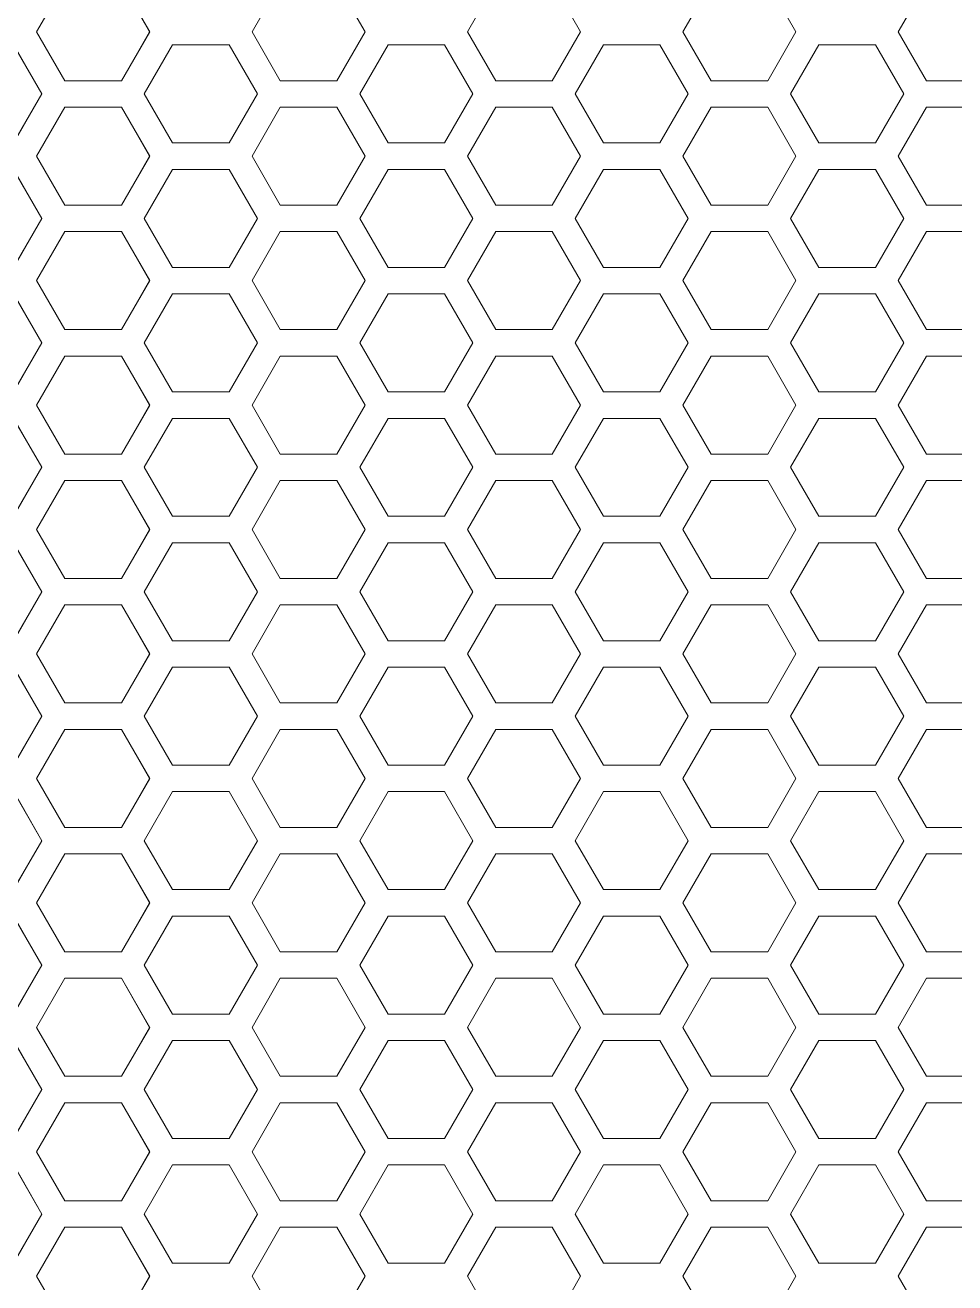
# Model space of a CAD drawing. Header units: millimetres. Extents: x 0 to 140, y -17 to 195.
# Drawn here: x 126.34 to 130.82, y 130.98 to 137.03 of the extents above; entities that cross this region are included whole.
import ezdxf

# ---------------------------------------------------------------- set-up
doc = ezdxf.new("R2010")
doc.units = ezdxf.units.MM
doc.layers.add('4203-42785_1_0', color=7, linetype='Continuous')

# ---------------------------------------------------------------- blocks, each defined once
blk = doc.blocks.new('a')
at = {"layer": '4203-42785_1_0', "color": 0, "linetype": 'ByBlock', "lineweight": 9}
for p, q in [((1510.1793, 451.6543), (1510.0725, 451.4695)), ((1510.4994, 451.4695), (1510.3927, 451.6543)), ((1510.9926, 451.6543), (1510.8858, 451.4695)), ((1511.3127, 451.4695), (1511.206, 451.6543)), ((1511.8058, 451.6543), (1511.6991, 451.4695)), ((1512.1259, 451.4695), (1512.0192, 451.6543)), ((1512.6191, 451.6543), (1512.5124, 451.4695)), ((1512.9393, 451.4695), (1512.8325, 451.6543)), ((1513.4323, 451.6543), (1513.3256, 451.4695)), ((1515.0588, 451.6543), (1514.9521, 451.4695)), ((1515.379, 451.4695), (1515.2723, 451.6543)), ((1515.8721, 451.6543), (1515.7654, 451.4695)), ((1516.1923, 451.4695), (1516.0855, 451.6543)), ((1510.0725, 451.4695), (1510.1793, 451.2846)), ((1510.3927, 451.2846), (1510.4994, 451.4695)), ((1510.8858, 451.4695), (1510.9926, 451.2846)), ((1511.206, 451.2846), (1511.3127, 451.4695)), ((1511.6991, 451.4695), (1511.8058, 451.2846)), ((1512.0192, 451.2846), (1512.1259, 451.4695)), ((1512.5124, 451.4695), (1512.6191, 451.2846)), ((1512.8325, 451.2846), (1512.9393, 451.4695)), ((1513.3256, 451.4695), (1513.4323, 451.2846)), ((1514.9521, 451.4695), (1515.0588, 451.2846)), ((1515.2723, 451.2846), (1515.379, 451.4695)), ((1515.7654, 451.4695), (1515.8721, 451.2846)), ((1516.0855, 451.2846), (1516.1923, 451.4695)), ((1510.0928, 451.2347), (1509.9861, 451.4196)), ((1510.0928, 451.2347), (1509.9861, 451.4196)), ((1510.5859, 451.4196), (1510.4792, 451.2347)), ((1510.5859, 451.4196), (1510.4792, 451.2347)), ((1510.7994, 451.4196), (1510.5859, 451.4196)), ((1510.7994, 451.4196), (1510.5859, 451.4196)), ((1510.9061, 451.2347), (1510.7994, 451.4196)), ((1510.9061, 451.2347), (1510.7994, 451.4196)), ((1511.3992, 451.4196), (1511.2925, 451.2347)), ((1511.3992, 451.4196), (1511.2925, 451.2347)), ((1511.6126, 451.4196), (1511.3992, 451.4196)), ((1511.6126, 451.4196), (1511.3992, 451.4196)), ((1511.7193, 451.2347), (1511.6126, 451.4196)), ((1511.7193, 451.2347), (1511.6126, 451.4196)), ((1512.2124, 451.4196), (1512.1057, 451.2347)), ((1512.2124, 451.4196), (1512.1057, 451.2347)), ((1512.4259, 451.4196), (1512.2124, 451.4196)), ((1512.4259, 451.4196), (1512.2124, 451.4196)), ((1512.5326, 451.2347), (1512.4259, 451.4196)), ((1512.5326, 451.2347), (1512.4259, 451.4196)), ((1513.0257, 451.4196), (1512.919, 451.2347)), ((1513.0257, 451.4196), (1512.919, 451.2347)), ((1513.2391, 451.4196), (1513.0257, 451.4196)), ((1513.2391, 451.4196), (1513.0257, 451.4196)), ((1513.3458, 451.2347), (1513.2391, 451.4196)), ((1513.3458, 451.2347), (1513.2391, 451.4196)), ((1514.9724, 451.2347), (1514.8656, 451.4196)), ((1514.9724, 451.2347), (1514.8656, 451.4196)), ((1515.4655, 451.4196), (1515.3587, 451.2347)), ((1515.4655, 451.4196), (1515.3587, 451.2347)), ((1515.6789, 451.4196), (1515.4655, 451.4196)), ((1515.6789, 451.4196), (1515.4655, 451.4196)), ((1515.7856, 451.2347), (1515.6789, 451.4196)), ((1515.7856, 451.2347), (1515.6789, 451.4196)), ((1516.2788, 451.4196), (1516.1721, 451.2347)), ((1516.2788, 451.4196), (1516.1721, 451.2347)), ((1516.4922, 451.4196), (1516.2788, 451.4196)), ((1516.4922, 451.4196), (1516.2788, 451.4196)), ((1516.5989, 451.2347), (1516.4922, 451.4196)), ((1516.5989, 451.2347), (1516.4922, 451.4196)), ((1510.1793, 451.2846), (1510.3927, 451.2846)), ((1510.9926, 451.2846), (1511.206, 451.2846)), ((1511.8058, 451.2846), (1512.0192, 451.2846)), ((1512.6191, 451.2846), (1512.8325, 451.2846)), ((1513.4323, 451.2846), (1513.6457, 451.2846)), ((1515.0588, 451.2846), (1515.2723, 451.2846)), ((1515.8721, 451.2846), (1516.0855, 451.2846)), ((1509.9861, 451.0498), (1510.0928, 451.2347)), ((1509.9861, 451.0498), (1510.0928, 451.2347)), ((1510.4792, 451.2347), (1510.5859, 451.0498)), ((1510.4792, 451.2347), (1510.5859, 451.0498)), ((1510.7994, 451.0498), (1510.9061, 451.2347)), ((1510.7994, 451.0498), (1510.9061, 451.2347)), ((1511.2925, 451.2347), (1511.3992, 451.0498)), ((1511.2925, 451.2347), (1511.3992, 451.0498)), ((1511.6126, 451.0498), (1511.7193, 451.2347)), ((1511.6126, 451.0498), (1511.7193, 451.2347)), ((1512.1057, 451.2347), (1512.2124, 451.0498)), ((1512.1057, 451.2347), (1512.2124, 451.0498)), ((1512.4259, 451.0498), (1512.5326, 451.2347)), ((1512.4259, 451.0498), (1512.5326, 451.2347)), ((1512.919, 451.2347), (1513.0257, 451.0498)), ((1512.919, 451.2347), (1513.0257, 451.0498)), ((1513.2391, 451.0498), (1513.3458, 451.2347)), ((1513.2391, 451.0498), (1513.3458, 451.2347)), ((1514.8656, 451.0498), (1514.9724, 451.2347)), ((1514.8656, 451.0498), (1514.9724, 451.2347)), ((1515.3587, 451.2347), (1515.4655, 451.0498)), ((1515.3587, 451.2347), (1515.4655, 451.0498)), ((1515.6789, 451.0498), (1515.7856, 451.2347)), ((1515.6789, 451.0498), (1515.7856, 451.2347)), ((1516.1721, 451.2347), (1516.2788, 451.0498)), ((1516.1721, 451.2347), (1516.2788, 451.0498)), ((1516.4922, 451.0498), (1516.5989, 451.2347)), ((1516.4922, 451.0498), (1516.5989, 451.2347)), ((1510.1793, 451.1848), (1510.0725, 450.9999)), ((1510.1793, 451.1848), (1510.0725, 450.9999)), ((1510.3927, 451.1848), (1510.1793, 451.1848)), ((1510.3927, 451.1848), (1510.1793, 451.1848)), ((1510.4994, 450.9999), (1510.3927, 451.1848)), ((1510.4994, 450.9999), (1510.3927, 451.1848)), ((1510.9926, 451.1848), (1510.8858, 450.9999)), ((1510.9926, 451.1848), (1510.8858, 450.9999)), ((1511.206, 451.1848), (1510.9926, 451.1848)), ((1511.206, 451.1848), (1510.9926, 451.1848)), ((1511.3127, 450.9999), (1511.206, 451.1848)), ((1511.3127, 450.9999), (1511.206, 451.1848)), ((1511.8058, 451.1848), (1511.6991, 450.9999)), ((1511.8058, 451.1848), (1511.6991, 450.9999)), ((1512.0192, 451.1848), (1511.8058, 451.1848)), ((1512.0192, 451.1848), (1511.8058, 451.1848)), ((1512.1259, 450.9999), (1512.0192, 451.1848)), ((1512.1259, 450.9999), (1512.0192, 451.1848)), ((1512.6191, 451.1848), (1512.5124, 450.9999)), ((1512.6191, 451.1848), (1512.5124, 450.9999)), ((1512.8325, 451.1848), (1512.6191, 451.1848)), ((1512.8325, 451.1848), (1512.6191, 451.1848)), ((1512.9393, 450.9999), (1512.8325, 451.1848)), ((1512.9393, 450.9999), (1512.8325, 451.1848)), ((1513.4323, 451.1848), (1513.3256, 450.9999)), ((1513.4323, 451.1848), (1513.3256, 450.9999)), ((1513.6457, 451.1848), (1513.4323, 451.1848)), ((1513.6457, 451.1848), (1513.4323, 451.1848)), ((1515.0588, 451.1848), (1514.9521, 450.9999)), ((1515.0588, 451.1848), (1514.9521, 450.9999)), ((1515.2723, 451.1848), (1515.0588, 451.1848)), ((1515.2723, 451.1848), (1515.0588, 451.1848)), ((1515.379, 450.9999), (1515.2723, 451.1848)), ((1515.379, 450.9999), (1515.2723, 451.1848)), ((1515.8721, 451.1848), (1515.7654, 450.9999)), ((1515.8721, 451.1848), (1515.7654, 450.9999)), ((1516.0855, 451.1848), (1515.8721, 451.1848)), ((1516.0855, 451.1848), (1515.8721, 451.1848)), ((1516.1923, 450.9999), (1516.0855, 451.1848)), ((1516.1923, 450.9999), (1516.0855, 451.1848)), ((1510.5859, 451.0498), (1510.7994, 451.0498)), ((1510.5859, 451.0498), (1510.7994, 451.0498)), ((1511.3992, 451.0498), (1511.6126, 451.0498)), ((1511.3992, 451.0498), (1511.6126, 451.0498)), ((1512.2124, 451.0498), (1512.4259, 451.0498)), ((1512.2124, 451.0498), (1512.4259, 451.0498)), ((1513.0257, 451.0498), (1513.2391, 451.0498)), ((1513.0257, 451.0498), (1513.2391, 451.0498)), ((1515.4655, 451.0498), (1515.6789, 451.0498)), ((1515.4655, 451.0498), (1515.6789, 451.0498)), ((1516.2788, 451.0498), (1516.4922, 451.0498)), ((1516.2788, 451.0498), (1516.4922, 451.0498)), ((1510.0725, 450.9999), (1510.1793, 450.8151)), ((1510.0725, 450.9999), (1510.1793, 450.8151)), ((1510.3927, 450.8151), (1510.4994, 450.9999)), ((1510.3927, 450.8151), (1510.4994, 450.9999)), ((1510.8858, 450.9999), (1510.9926, 450.8151)), ((1510.8858, 450.9999), (1510.9926, 450.8151)), ((1511.206, 450.8151), (1511.3127, 450.9999)), ((1511.206, 450.8151), (1511.3127, 450.9999)), ((1511.6991, 450.9999), (1511.8058, 450.8151)), ((1511.6991, 450.9999), (1511.8058, 450.8151)), ((1512.0192, 450.8151), (1512.1259, 450.9999)), ((1512.0192, 450.8151), (1512.1259, 450.9999)), ((1512.5124, 450.9999), (1512.6191, 450.8151)), ((1512.5124, 450.9999), (1512.6191, 450.8151)), ((1512.8325, 450.8151), (1512.9393, 450.9999)), ((1512.8325, 450.8151), (1512.9393, 450.9999)), ((1513.3256, 450.9999), (1513.4323, 450.8151)), ((1513.3256, 450.9999), (1513.4323, 450.8151)), ((1514.9521, 450.9999), (1515.0588, 450.8151)), ((1514.9521, 450.9999), (1515.0588, 450.8151)), ((1515.2723, 450.8151), (1515.379, 450.9999)), ((1515.2723, 450.8151), (1515.379, 450.9999)), ((1515.7654, 450.9999), (1515.8721, 450.8151)), ((1515.7654, 450.9999), (1515.8721, 450.8151)), ((1516.0855, 450.8151), (1516.1923, 450.9999)), ((1516.0855, 450.8151), (1516.1923, 450.9999)), ((1510.0928, 450.7652), (1509.9861, 450.95)), ((1510.5859, 450.95), (1510.4792, 450.7652)), ((1510.7994, 450.95), (1510.5859, 450.95)), ((1510.9061, 450.7652), (1510.7994, 450.95)), ((1511.3992, 450.95), (1511.2925, 450.7652)), ((1511.6126, 450.95), (1511.3992, 450.95)), ((1511.7193, 450.7652), (1511.6126, 450.95)), ((1512.2124, 450.95), (1512.1057, 450.7652)), ((1512.4259, 450.95), (1512.2124, 450.95)), ((1512.5326, 450.7652), (1512.4259, 450.95)), ((1513.0257, 450.95), (1512.919, 450.7652)), ((1513.2391, 450.95), (1513.0257, 450.95)), ((1513.3458, 450.7652), (1513.2391, 450.95)), ((1514.9724, 450.7652), (1514.8656, 450.95)), ((1515.4655, 450.95), (1515.3587, 450.7652)), ((1515.6789, 450.95), (1515.4655, 450.95)), ((1515.7856, 450.7652), (1515.6789, 450.95)), ((1516.2788, 450.95), (1516.1721, 450.7652)), ((1516.4922, 450.95), (1516.2788, 450.95)), ((1516.5989, 450.7652), (1516.4922, 450.95)), ((1510.1793, 450.8151), (1510.3927, 450.8151)), ((1510.1793, 450.8151), (1510.3927, 450.8151)), ((1510.9926, 450.8151), (1511.206, 450.8151)), ((1510.9926, 450.8151), (1511.206, 450.8151)), ((1511.8058, 450.8151), (1512.0192, 450.8151)), ((1511.8058, 450.8151), (1512.0192, 450.8151)), ((1512.6191, 450.8151), (1512.8325, 450.8151)), ((1512.6191, 450.8151), (1512.8325, 450.8151)), ((1513.4323, 450.8151), (1513.6457, 450.8151)), ((1513.4323, 450.8151), (1513.6457, 450.8151)), ((1515.0588, 450.8151), (1515.2723, 450.8151)), ((1515.0588, 450.8151), (1515.2723, 450.8151)), ((1515.8721, 450.8151), (1516.0855, 450.8151)), ((1515.8721, 450.8151), (1516.0855, 450.8151)), ((1509.9861, 450.5803), (1510.0928, 450.7652)), ((1510.4792, 450.7652), (1510.5859, 450.5803)), ((1510.7994, 450.5803), (1510.9061, 450.7652)), ((1511.2925, 450.7652), (1511.3992, 450.5803)), ((1511.6126, 450.5803), (1511.7193, 450.7652)), ((1512.1057, 450.7652), (1512.2124, 450.5803)), ((1512.4259, 450.5803), (1512.5326, 450.7652)), ((1512.919, 450.7652), (1513.0257, 450.5803)), ((1513.2391, 450.5803), (1513.3458, 450.7652)), ((1514.8656, 450.5803), (1514.9724, 450.7652)), ((1515.3587, 450.7652), (1515.4655, 450.5803)), ((1515.6789, 450.5803), (1515.7856, 450.7652)), ((1516.1721, 450.7652), (1516.2788, 450.5803)), ((1516.4922, 450.5803), (1516.5989, 450.7652)), ((1510.1793, 450.7153), (1510.0725, 450.5304)), ((1510.3927, 450.7153), (1510.1793, 450.7153)), ((1510.4994, 450.5304), (1510.3927, 450.7153)), ((1510.9926, 450.7153), (1510.8858, 450.5304)), ((1511.206, 450.7153), (1510.9926, 450.7153)), ((1511.3127, 450.5304), (1511.206, 450.7153)), ((1511.8058, 450.7153), (1511.6991, 450.5304)), ((1512.0192, 450.7153), (1511.8058, 450.7153)), ((1512.1259, 450.5304), (1512.0192, 450.7153)), ((1512.6191, 450.7153), (1512.5124, 450.5304)), ((1512.8325, 450.7153), (1512.6191, 450.7153)), ((1512.9393, 450.5304), (1512.8325, 450.7153)), ((1513.4323, 450.7153), (1513.3256, 450.5304)), ((1513.6457, 450.7153), (1513.4323, 450.7153)), ((1515.0588, 450.7153), (1514.9521, 450.5304)), ((1515.2723, 450.7153), (1515.0588, 450.7153)), ((1515.379, 450.5304), (1515.2723, 450.7153)), ((1515.8721, 450.7153), (1515.7654, 450.5304)), ((1516.0855, 450.7153), (1515.8721, 450.7153)), ((1516.1923, 450.5304), (1516.0855, 450.7153)), ((1510.5859, 450.5803), (1510.7994, 450.5803)), ((1511.3992, 450.5803), (1511.6126, 450.5803)), ((1512.2124, 450.5803), (1512.4259, 450.5803)), ((1513.0257, 450.5803), (1513.2391, 450.5803)), ((1515.4655, 450.5803), (1515.6789, 450.5803)), ((1516.2788, 450.5803), (1516.4922, 450.5803)), ((1510.0725, 450.5304), (1510.1793, 450.3455)), ((1510.3927, 450.3455), (1510.4994, 450.5304)), ((1510.8858, 450.5304), (1510.9926, 450.3455)), ((1511.206, 450.3455), (1511.3127, 450.5304)), ((1511.6991, 450.5304), (1511.8058, 450.3455)), ((1512.0192, 450.3455), (1512.1259, 450.5304)), ((1512.5124, 450.5304), (1512.6191, 450.3455)), ((1512.8325, 450.3455), (1512.9393, 450.5304)), ((1513.3256, 450.5304), (1513.4323, 450.3455)), ((1514.9521, 450.5304), (1515.0588, 450.3455)), ((1515.2723, 450.3455), (1515.379, 450.5304)), ((1515.7654, 450.5304), (1515.8721, 450.3455)), ((1516.0855, 450.3455), (1516.1923, 450.5304)), ((1510.0928, 450.2956), (1509.9861, 450.4805)), ((1510.5859, 450.4805), (1510.4792, 450.2956)), ((1510.7994, 450.4805), (1510.5859, 450.4805)), ((1510.9061, 450.2956), (1510.7994, 450.4805)), ((1511.3992, 450.4805), (1511.2925, 450.2956)), ((1511.6126, 450.4805), (1511.3992, 450.4805)), ((1511.7193, 450.2956), (1511.6126, 450.4805)), ((1512.2124, 450.4805), (1512.1057, 450.2956)), ((1512.4259, 450.4805), (1512.2124, 450.4805)), ((1512.5326, 450.2956), (1512.4259, 450.4805)), ((1513.0257, 450.4805), (1512.919, 450.2956)), ((1513.2391, 450.4805), (1513.0257, 450.4805)), ((1513.3458, 450.2956), (1513.2391, 450.4805)), ((1514.9724, 450.2956), (1514.8656, 450.4805)), ((1515.4655, 450.4805), (1515.3587, 450.2956)), ((1515.6789, 450.4805), (1515.4655, 450.4805)), ((1515.7856, 450.2956), (1515.6789, 450.4805)), ((1516.2788, 450.4805), (1516.1721, 450.2956)), ((1516.4922, 450.4805), (1516.2788, 450.4805)), ((1516.5989, 450.2956), (1516.4922, 450.4805)), ((1510.1793, 450.3455), (1510.3927, 450.3455)), ((1510.9926, 450.3455), (1511.206, 450.3455)), ((1511.8058, 450.3455), (1512.0192, 450.3455)), ((1512.6191, 450.3455), (1512.8325, 450.3455)), ((1513.4323, 450.3455), (1513.6457, 450.3455)), ((1515.0588, 450.3455), (1515.2723, 450.3455)), ((1515.8721, 450.3455), (1516.0855, 450.3455)), ((1509.9861, 450.1108), (1510.0928, 450.2956)), ((1510.4792, 450.2956), (1510.5859, 450.1108)), ((1510.7994, 450.1108), (1510.9061, 450.2956)), ((1511.2925, 450.2956), (1511.3992, 450.1108)), ((1511.6126, 450.1108), (1511.7193, 450.2956)), ((1512.1057, 450.2956), (1512.2124, 450.1108)), ((1512.4259, 450.1108), (1512.5326, 450.2956)), ((1512.919, 450.2956), (1513.0257, 450.1108)), ((1513.2391, 450.1108), (1513.3458, 450.2956)), ((1514.8656, 450.1108), (1514.9724, 450.2956)), ((1515.3587, 450.2956), (1515.4655, 450.1108)), ((1515.6789, 450.1108), (1515.7856, 450.2956)), ((1516.1721, 450.2956), (1516.2788, 450.1108)), ((1516.4922, 450.1108), (1516.5989, 450.2956)), ((1510.1793, 450.2457), (1510.0725, 450.0608)), ((1510.3927, 450.2457), (1510.1793, 450.2457)), ((1510.4994, 450.0608), (1510.3927, 450.2457)), ((1510.9926, 450.2457), (1510.8858, 450.0608)), ((1511.206, 450.2457), (1510.9926, 450.2457)), ((1511.3127, 450.0608), (1511.206, 450.2457)), ((1511.8058, 450.2457), (1511.6991, 450.0608)), ((1512.0192, 450.2457), (1511.8058, 450.2457)), ((1512.1259, 450.0608), (1512.0192, 450.2457)), ((1512.6191, 450.2457), (1512.5124, 450.0608)), ((1512.8325, 450.2457), (1512.6191, 450.2457)), ((1512.9393, 450.0608), (1512.8325, 450.2457)), ((1513.4323, 450.2457), (1513.3256, 450.0608)), ((1513.6457, 450.2457), (1513.4323, 450.2457)), ((1515.0588, 450.2457), (1514.9521, 450.0608)), ((1515.2723, 450.2457), (1515.0588, 450.2457)), ((1515.379, 450.0608), (1515.2723, 450.2457)), ((1515.8721, 450.2457), (1515.7654, 450.0608)), ((1516.0855, 450.2457), (1515.8721, 450.2457)), ((1516.1923, 450.0608), (1516.0855, 450.2457)), ((1510.5859, 450.1108), (1510.7994, 450.1108)), ((1511.3992, 450.1108), (1511.6126, 450.1108)), ((1512.2124, 450.1108), (1512.4259, 450.1108)), ((1513.0257, 450.1108), (1513.2391, 450.1108)), ((1515.4655, 450.1108), (1515.6789, 450.1108)), ((1516.2788, 450.1108), (1516.4922, 450.1108)), ((1510.0725, 450.0608), (1510.1793, 449.876)), ((1510.3927, 449.876), (1510.4994, 450.0608)), ((1510.8858, 450.0608), (1510.9926, 449.876)), ((1511.206, 449.876), (1511.3127, 450.0608)), ((1511.6991, 450.0608), (1511.8058, 449.876)), ((1512.0192, 449.876), (1512.1259, 450.0608)), ((1512.5124, 450.0608), (1512.6191, 449.876)), ((1512.8325, 449.876), (1512.9393, 450.0608)), ((1513.3256, 450.0608), (1513.4323, 449.876)), ((1514.9521, 450.0608), (1515.0588, 449.876)), ((1515.2723, 449.876), (1515.379, 450.0608)), ((1515.7654, 450.0608), (1515.8721, 449.876)), ((1516.0855, 449.876), (1516.1923, 450.0608)), ((1510.0928, 449.8261), (1509.9861, 450.0109)), ((1510.5859, 450.0109), (1510.4792, 449.8261)), ((1510.7994, 450.0109), (1510.5859, 450.0109)), ((1510.9061, 449.8261), (1510.7994, 450.0109)), ((1511.3992, 450.0109), (1511.2925, 449.8261)), ((1511.6126, 450.0109), (1511.3992, 450.0109)), ((1511.7193, 449.8261), (1511.6126, 450.0109)), ((1512.2124, 450.0109), (1512.1057, 449.8261)), ((1512.4259, 450.0109), (1512.2124, 450.0109)), ((1512.5326, 449.8261), (1512.4259, 450.0109)), ((1513.0257, 450.0109), (1512.919, 449.8261)), ((1513.2391, 450.0109), (1513.0257, 450.0109)), ((1513.3458, 449.8261), (1513.2391, 450.0109)), ((1514.9724, 449.8261), (1514.8656, 450.0109)), ((1515.4655, 450.0109), (1515.3587, 449.8261)), ((1515.6789, 450.0109), (1515.4655, 450.0109)), ((1515.7856, 449.8261), (1515.6789, 450.0109)), ((1516.2788, 450.0109), (1516.1721, 449.8261)), ((1516.4922, 450.0109), (1516.2788, 450.0109)), ((1516.5989, 449.8261), (1516.4922, 450.0109)), ((1510.1793, 449.876), (1510.3927, 449.876)), ((1510.9926, 449.876), (1511.206, 449.876)), ((1511.8058, 449.876), (1512.0192, 449.876)), ((1512.6191, 449.876), (1512.8325, 449.876)), ((1513.4323, 449.876), (1513.6457, 449.876)), ((1515.0588, 449.876), (1515.2723, 449.876)), ((1515.8721, 449.876), (1516.0855, 449.876)), ((1509.9861, 449.6412), (1510.0928, 449.8261)), ((1510.4792, 449.8261), (1510.5859, 449.6412)), ((1510.7994, 449.6412), (1510.9061, 449.8261)), ((1511.2925, 449.8261), (1511.3992, 449.6412)), ((1511.6126, 449.6412), (1511.7193, 449.8261)), ((1512.1057, 449.8261), (1512.2124, 449.6412)), ((1512.4259, 449.6412), (1512.5326, 449.8261)), ((1512.919, 449.8261), (1513.0257, 449.6412)), ((1513.2391, 449.6412), (1513.3458, 449.8261)), ((1514.8656, 449.6412), (1514.9724, 449.8261)), ((1515.3587, 449.8261), (1515.4655, 449.6412)), ((1515.6789, 449.6412), (1515.7856, 449.8261)), ((1516.1721, 449.8261), (1516.2788, 449.6412)), ((1516.4922, 449.6412), (1516.5989, 449.8261)), ((1510.1793, 449.7762), (1510.0725, 449.5913)), ((1510.3927, 449.7762), (1510.1793, 449.7762)), ((1510.4994, 449.5913), (1510.3927, 449.7762)), ((1510.9926, 449.7762), (1510.8858, 449.5913)), ((1511.206, 449.7762), (1510.9926, 449.7762)), ((1511.3127, 449.5913), (1511.206, 449.7762)), ((1511.8058, 449.7762), (1511.6991, 449.5913)), ((1512.0192, 449.7762), (1511.8058, 449.7762)), ((1512.1259, 449.5913), (1512.0192, 449.7762)), ((1512.6191, 449.7762), (1512.5124, 449.5913)), ((1512.8325, 449.7762), (1512.6191, 449.7762)), ((1512.9393, 449.5913), (1512.8325, 449.7762)), ((1513.4323, 449.7762), (1513.3256, 449.5913)), ((1513.6457, 449.7762), (1513.4323, 449.7762)), ((1515.0588, 449.7762), (1514.9521, 449.5913)), ((1515.2723, 449.7762), (1515.0588, 449.7762)), ((1515.379, 449.5913), (1515.2723, 449.7762)), ((1515.8721, 449.7762), (1515.7654, 449.5913)), ((1516.0855, 449.7762), (1515.8721, 449.7762)), ((1516.1923, 449.5913), (1516.0855, 449.7762)), ((1510.5859, 449.6412), (1510.7994, 449.6412)), ((1511.3992, 449.6412), (1511.6126, 449.6412)), ((1512.2124, 449.6412), (1512.4259, 449.6412)), ((1513.0257, 449.6412), (1513.2391, 449.6412)), ((1515.4655, 449.6412), (1515.6789, 449.6412)), ((1516.2788, 449.6412), (1516.4922, 449.6412)), ((1510.0725, 449.5913), (1510.1793, 449.4064)), ((1510.3927, 449.4064), (1510.4994, 449.5913)), ((1510.8858, 449.5913), (1510.9926, 449.4064)), ((1511.206, 449.4064), (1511.3127, 449.5913)), ((1511.6991, 449.5913), (1511.8058, 449.4064)), ((1512.0192, 449.4064), (1512.1259, 449.5913)), ((1512.5124, 449.5913), (1512.6191, 449.4064)), ((1512.8325, 449.4064), (1512.9393, 449.5913)), ((1513.3256, 449.5913), (1513.4323, 449.4064)), ((1514.9521, 449.5913), (1515.0588, 449.4064)), ((1515.2723, 449.4064), (1515.379, 449.5913)), ((1515.7654, 449.5913), (1515.8721, 449.4064)), ((1516.0855, 449.4064), (1516.1923, 449.5913)), ((1510.0928, 449.3565), (1509.9861, 449.5414)), ((1510.5859, 449.5414), (1510.4792, 449.3565)), ((1510.7994, 449.5414), (1510.5859, 449.5414)), ((1510.9061, 449.3565), (1510.7994, 449.5414)), ((1511.3992, 449.5414), (1511.2925, 449.3565)), ((1511.6126, 449.5414), (1511.3992, 449.5414)), ((1511.7193, 449.3565), (1511.6126, 449.5414)), ((1512.2124, 449.5414), (1512.1057, 449.3565)), ((1512.4259, 449.5414), (1512.2124, 449.5414)), ((1512.5326, 449.3565), (1512.4259, 449.5414)), ((1513.0257, 449.5414), (1512.919, 449.3565)), ((1513.2391, 449.5414), (1513.0257, 449.5414)), ((1513.3458, 449.3565), (1513.2391, 449.5414)), ((1514.9724, 449.3565), (1514.8656, 449.5414)), ((1515.4655, 449.5414), (1515.3587, 449.3565)), ((1515.6789, 449.5414), (1515.4655, 449.5414)), ((1515.7856, 449.3565), (1515.6789, 449.5414)), ((1516.2788, 449.5414), (1516.1721, 449.3565)), ((1516.4922, 449.5414), (1516.2788, 449.5414)), ((1516.5989, 449.3565), (1516.4922, 449.5414)), ((1510.1793, 449.4064), (1510.3927, 449.4064)), ((1510.9926, 449.4064), (1511.206, 449.4064)), ((1511.8058, 449.4064), (1512.0192, 449.4064)), ((1512.6191, 449.4064), (1512.8325, 449.4064)), ((1513.4323, 449.4064), (1513.6457, 449.4064)), ((1515.0588, 449.4064), (1515.2723, 449.4064)), ((1515.8721, 449.4064), (1516.0855, 449.4064)), ((1509.9861, 449.1717), (1510.0928, 449.3565)), ((1510.4792, 449.3565), (1510.5859, 449.1717)), ((1510.7994, 449.1717), (1510.9061, 449.3565)), ((1511.2925, 449.3565), (1511.3992, 449.1717)), ((1511.6126, 449.1717), (1511.7193, 449.3565)), ((1512.1057, 449.3565), (1512.2124, 449.1717)), ((1512.4259, 449.1717), (1512.5326, 449.3565)), ((1512.919, 449.3565), (1513.0257, 449.1717)), ((1513.2391, 449.1717), (1513.3458, 449.3565)), ((1514.8656, 449.1717), (1514.9724, 449.3565)), ((1515.3587, 449.3565), (1515.4655, 449.1717)), ((1515.6789, 449.1717), (1515.7856, 449.3565)), ((1516.1721, 449.3565), (1516.2788, 449.1717)), ((1516.4922, 449.1717), (1516.5989, 449.3565)), ((1510.1793, 449.3066), (1510.0725, 449.1218)), ((1510.3927, 449.3066), (1510.1793, 449.3066)), ((1510.4994, 449.1218), (1510.3927, 449.3066)), ((1510.9926, 449.3066), (1510.8858, 449.1218)), ((1511.206, 449.3066), (1510.9926, 449.3066)), ((1511.3127, 449.1218), (1511.206, 449.3066)), ((1511.8058, 449.3066), (1511.6991, 449.1218)), ((1512.0192, 449.3066), (1511.8058, 449.3066)), ((1512.1259, 449.1218), (1512.0192, 449.3066)), ((1512.6191, 449.3066), (1512.5124, 449.1218)), ((1512.8325, 449.3066), (1512.6191, 449.3066)), ((1512.9393, 449.1218), (1512.8325, 449.3066)), ((1513.4323, 449.3066), (1513.3256, 449.1218)), ((1513.6457, 449.3066), (1513.4323, 449.3066)), ((1515.0588, 449.3066), (1514.9521, 449.1218)), ((1515.2723, 449.3066), (1515.0588, 449.3066)), ((1515.379, 449.1218), (1515.2723, 449.3066)), ((1515.8721, 449.3066), (1515.7654, 449.1218)), ((1516.0855, 449.3066), (1515.8721, 449.3066)), ((1516.1923, 449.1218), (1516.0855, 449.3066)), ((1510.5859, 449.1717), (1510.7994, 449.1717)), ((1511.3992, 449.1717), (1511.6126, 449.1717)), ((1512.2124, 449.1717), (1512.4259, 449.1717)), ((1513.0257, 449.1717), (1513.2391, 449.1717)), ((1515.4655, 449.1717), (1515.6789, 449.1717)), ((1516.2788, 449.1717), (1516.4922, 449.1717)), ((1510.0725, 449.1218), (1510.1793, 448.9369)), ((1510.3927, 448.9369), (1510.4994, 449.1218)), ((1510.8858, 449.1218), (1510.9926, 448.9369)), ((1511.206, 448.9369), (1511.3127, 449.1218)), ((1511.6991, 449.1218), (1511.8058, 448.9369)), ((1512.0192, 448.9369), (1512.1259, 449.1218)), ((1512.5124, 449.1218), (1512.6191, 448.9369)), ((1512.8325, 448.9369), (1512.9393, 449.1218)), ((1513.3256, 449.1218), (1513.4323, 448.9369)), ((1514.9521, 449.1218), (1515.0588, 448.9369)), ((1515.2723, 448.9369), (1515.379, 449.1218)), ((1515.7654, 449.1218), (1515.8721, 448.9369)), ((1516.0855, 448.9369), (1516.1923, 449.1218)), ((1510.0928, 448.887), (1509.9861, 449.0718)), ((1510.5859, 449.0718), (1510.4792, 448.887)), ((1510.7994, 449.0718), (1510.5859, 449.0718)), ((1510.9061, 448.887), (1510.7994, 449.0718)), ((1511.3992, 449.0718), (1511.2925, 448.887)), ((1511.6126, 449.0718), (1511.3992, 449.0718)), ((1511.7193, 448.887), (1511.6126, 449.0718)), ((1512.2124, 449.0718), (1512.1057, 448.887)), ((1512.4259, 449.0718), (1512.2124, 449.0718)), ((1512.5326, 448.887), (1512.4259, 449.0718)), ((1513.0257, 449.0718), (1512.919, 448.887)), ((1513.2391, 449.0718), (1513.0257, 449.0718)), ((1513.3458, 448.887), (1513.2391, 449.0718)), ((1514.9724, 448.887), (1514.8656, 449.0718)), ((1515.4655, 449.0718), (1515.3587, 448.887)), ((1515.6789, 449.0718), (1515.4655, 449.0718)), ((1515.7856, 448.887), (1515.6789, 449.0718)), ((1516.2788, 449.0718), (1516.1721, 448.887)), ((1516.4922, 449.0718), (1516.2788, 449.0718)), ((1516.5989, 448.887), (1516.4922, 449.0718)), ((1510.1793, 448.9369), (1510.3927, 448.9369)), ((1510.9926, 448.9369), (1511.206, 448.9369)), ((1511.8058, 448.9369), (1512.0192, 448.9369)), ((1512.6191, 448.9369), (1512.8325, 448.9369)), ((1513.4323, 448.9369), (1513.6457, 448.9369)), ((1515.0588, 448.9369), (1515.2723, 448.9369)), ((1515.8721, 448.9369), (1516.0855, 448.9369)), ((1509.9861, 448.7021), (1510.0928, 448.887)), ((1510.4792, 448.887), (1510.5859, 448.7021)), ((1510.7994, 448.7021), (1510.9061, 448.887)), ((1511.2925, 448.887), (1511.3992, 448.7021)), ((1511.6126, 448.7021), (1511.7193, 448.887)), ((1512.1057, 448.887), (1512.2124, 448.7021)), ((1512.4259, 448.7021), (1512.5326, 448.887)), ((1512.919, 448.887), (1513.0257, 448.7021)), ((1513.2391, 448.7021), (1513.3458, 448.887)), ((1514.8656, 448.7021), (1514.9724, 448.887)), ((1515.3587, 448.887), (1515.4655, 448.7021)), ((1515.6789, 448.7021), (1515.7856, 448.887)), ((1516.1721, 448.887), (1516.2788, 448.7021)), ((1516.4922, 448.7021), (1516.5989, 448.887)), ((1510.1793, 448.8371), (1510.0725, 448.6522)), ((1510.3927, 448.8371), (1510.1793, 448.8371)), ((1510.4994, 448.6522), (1510.3927, 448.8371)), ((1510.9926, 448.8371), (1510.8858, 448.6522)), ((1511.206, 448.8371), (1510.9926, 448.8371)), ((1511.3127, 448.6522), (1511.206, 448.8371)), ((1511.8058, 448.8371), (1511.6991, 448.6522)), ((1512.0192, 448.8371), (1511.8058, 448.8371)), ((1512.1259, 448.6522), (1512.0192, 448.8371)), ((1512.6191, 448.8371), (1512.5124, 448.6522)), ((1512.8325, 448.8371), (1512.6191, 448.8371)), ((1512.9393, 448.6522), (1512.8325, 448.8371)), ((1513.4323, 448.8371), (1513.3256, 448.6522)), ((1513.6457, 448.8371), (1513.4323, 448.8371)), ((1515.0588, 448.8371), (1514.9521, 448.6522)), ((1515.2723, 448.8371), (1515.0588, 448.8371)), ((1515.379, 448.6522), (1515.2723, 448.8371)), ((1515.8721, 448.8371), (1515.7654, 448.6522)), ((1516.0855, 448.8371), (1515.8721, 448.8371)), ((1516.1923, 448.6522), (1516.0855, 448.8371)), ((1510.5859, 448.7021), (1510.7994, 448.7021)), ((1511.3992, 448.7021), (1511.6126, 448.7021)), ((1512.2124, 448.7021), (1512.4259, 448.7021)), ((1513.0257, 448.7021), (1513.2391, 448.7021)), ((1515.4655, 448.7021), (1515.6789, 448.7021)), ((1516.2788, 448.7021), (1516.4922, 448.7021)), ((1510.0725, 448.6522), (1510.1793, 448.4673)), ((1510.3927, 448.4673), (1510.4994, 448.6522)), ((1510.8858, 448.6522), (1510.9926, 448.4673)), ((1511.206, 448.4673), (1511.3127, 448.6522)), ((1511.6991, 448.6522), (1511.8058, 448.4673)), ((1512.0192, 448.4673), (1512.1259, 448.6522)), ((1512.5124, 448.6522), (1512.6191, 448.4673)), ((1512.8325, 448.4673), (1512.9393, 448.6522)), ((1513.3256, 448.6522), (1513.4323, 448.4673)), ((1514.9521, 448.6522), (1515.0588, 448.4673)), ((1515.2723, 448.4673), (1515.379, 448.6522)), ((1515.7654, 448.6522), (1515.8721, 448.4673)), ((1516.0855, 448.4673), (1516.1923, 448.6522)), ((1510.0928, 448.4174), (1509.9861, 448.6023)), ((1510.5859, 448.6023), (1510.4792, 448.4174)), ((1510.7994, 448.6023), (1510.5859, 448.6023)), ((1510.9061, 448.4174), (1510.7994, 448.6023)), ((1511.3992, 448.6023), (1511.2925, 448.4174)), ((1511.6126, 448.6023), (1511.3992, 448.6023)), ((1511.7193, 448.4174), (1511.6126, 448.6023)), ((1512.2124, 448.6023), (1512.1057, 448.4174)), ((1512.4259, 448.6023), (1512.2124, 448.6023)), ((1512.5326, 448.4174), (1512.4259, 448.6023)), ((1513.0257, 448.6023), (1512.919, 448.4174)), ((1513.2391, 448.6023), (1513.0257, 448.6023)), ((1513.3458, 448.4174), (1513.2391, 448.6023)), ((1514.9724, 448.4174), (1514.8656, 448.6023)), ((1515.4655, 448.6023), (1515.3587, 448.4174)), ((1515.6789, 448.6023), (1515.4655, 448.6023)), ((1515.7856, 448.4174), (1515.6789, 448.6023)), ((1516.2788, 448.6023), (1516.1721, 448.4174)), ((1516.4922, 448.6023), (1516.2788, 448.6023)), ((1516.5989, 448.4174), (1516.4922, 448.6023)), ((1510.1793, 448.4673), (1510.3927, 448.4673)), ((1510.9926, 448.4673), (1511.206, 448.4673)), ((1511.8058, 448.4673), (1512.0192, 448.4673)), ((1512.6191, 448.4673), (1512.8325, 448.4673)), ((1513.4323, 448.4673), (1513.6457, 448.4673)), ((1515.0588, 448.4673), (1515.2723, 448.4673)), ((1515.8721, 448.4673), (1516.0855, 448.4673)), ((1509.9861, 448.2326), (1510.0928, 448.4174)), ((1510.4792, 448.4174), (1510.5859, 448.2326)), ((1510.7994, 448.2326), (1510.9061, 448.4174)), ((1511.2925, 448.4174), (1511.3992, 448.2326)), ((1511.6126, 448.2326), (1511.7193, 448.4174)), ((1512.1057, 448.4174), (1512.2124, 448.2326)), ((1512.4259, 448.2326), (1512.5326, 448.4174)), ((1512.919, 448.4174), (1513.0257, 448.2326)), ((1513.2391, 448.2326), (1513.3458, 448.4174)), ((1514.8656, 448.2326), (1514.9724, 448.4174)), ((1515.3587, 448.4174), (1515.4655, 448.2326)), ((1515.6789, 448.2326), (1515.7856, 448.4174)), ((1516.1721, 448.4174), (1516.2788, 448.2326)), ((1516.4922, 448.2326), (1516.5989, 448.4174)), ((1510.1793, 448.3675), (1510.0725, 448.1827)), ((1510.3927, 448.3675), (1510.1793, 448.3675)), ((1510.4994, 448.1827), (1510.3927, 448.3675)), ((1510.9926, 448.3675), (1510.8858, 448.1827)), ((1511.206, 448.3675), (1510.9926, 448.3675)), ((1511.3127, 448.1827), (1511.206, 448.3675)), ((1511.8058, 448.3675), (1511.6991, 448.1827)), ((1512.0192, 448.3675), (1511.8058, 448.3675)), ((1512.1259, 448.1827), (1512.0192, 448.3675)), ((1512.6191, 448.3675), (1512.5124, 448.1827)), ((1512.8325, 448.3675), (1512.6191, 448.3675)), ((1512.9393, 448.1827), (1512.8325, 448.3675)), ((1513.4323, 448.3675), (1513.3256, 448.1827)), ((1513.6457, 448.3675), (1513.4323, 448.3675)), ((1515.0588, 448.3675), (1514.9521, 448.1827)), ((1515.2723, 448.3675), (1515.0588, 448.3675)), ((1515.379, 448.1827), (1515.2723, 448.3675)), ((1515.8721, 448.3675), (1515.7654, 448.1827)), ((1516.0855, 448.3675), (1515.8721, 448.3675)), ((1516.1923, 448.1827), (1516.0855, 448.3675)), ((1510.5859, 448.2326), (1510.7994, 448.2326)), ((1511.3992, 448.2326), (1511.6126, 448.2326)), ((1512.2124, 448.2326), (1512.4259, 448.2326)), ((1513.0257, 448.2326), (1513.2391, 448.2326)), ((1515.4655, 448.2326), (1515.6789, 448.2326)), ((1516.2788, 448.2326), (1516.4922, 448.2326)), ((1510.0725, 448.1827), (1510.1793, 447.9978)), ((1510.3927, 447.9978), (1510.4994, 448.1827)), ((1510.8858, 448.1827), (1510.9926, 447.9978)), ((1511.206, 447.9978), (1511.3127, 448.1827)), ((1511.6991, 448.1827), (1511.8058, 447.9978)), ((1512.0192, 447.9978), (1512.1259, 448.1827)), ((1512.5124, 448.1827), (1512.6191, 447.9978)), ((1512.8325, 447.9978), (1512.9393, 448.1827)), ((1513.3256, 448.1827), (1513.4323, 447.9978)), ((1514.9521, 448.1827), (1515.0588, 447.9978)), ((1515.2723, 447.9978), (1515.379, 448.1827)), ((1515.7654, 448.1827), (1515.8721, 447.9978)), ((1516.0855, 447.9978), (1516.1923, 448.1827)), ((1510.0928, 447.9479), (1509.9861, 448.1328)), ((1510.5859, 448.1328), (1510.4792, 447.9479)), ((1510.7994, 448.1328), (1510.5859, 448.1328)), ((1510.9061, 447.9479), (1510.7994, 448.1328)), ((1511.3992, 448.1328), (1511.2925, 447.9479)), ((1511.6126, 448.1328), (1511.3992, 448.1328)), ((1511.7193, 447.9479), (1511.6126, 448.1328)), ((1512.2124, 448.1328), (1512.1057, 447.9479)), ((1512.4259, 448.1328), (1512.2124, 448.1328)), ((1512.5326, 447.9479), (1512.4259, 448.1328)), ((1513.0257, 448.1328), (1512.919, 447.9479)), ((1513.2391, 448.1328), (1513.0257, 448.1328)), ((1513.3458, 447.9479), (1513.2391, 448.1328)), ((1514.9724, 447.9479), (1514.8656, 448.1328)), ((1515.4655, 448.1328), (1515.3587, 447.9479)), ((1515.6789, 448.1328), (1515.4655, 448.1328)), ((1515.7856, 447.9479), (1515.6789, 448.1328)), ((1516.2788, 448.1328), (1516.1721, 447.9479)), ((1516.4922, 448.1328), (1516.2788, 448.1328)), ((1516.5989, 447.9479), (1516.4922, 448.1328)), ((1510.1793, 447.9978), (1510.3927, 447.9978)), ((1510.9926, 447.9978), (1511.206, 447.9978)), ((1511.8058, 447.9978), (1512.0192, 447.9978)), ((1512.6191, 447.9978), (1512.8325, 447.9978)), ((1513.4323, 447.9978), (1513.6457, 447.9978)), ((1515.0588, 447.9978), (1515.2723, 447.9978)), ((1515.8721, 447.9978), (1516.0855, 447.9978)), ((1509.9861, 447.763), (1510.0928, 447.9479)), ((1510.4792, 447.9479), (1510.5859, 447.763)), ((1510.7994, 447.763), (1510.9061, 447.9479)), ((1511.2925, 447.9479), (1511.3992, 447.763)), ((1511.6126, 447.763), (1511.7193, 447.9479)), ((1512.1057, 447.9479), (1512.2124, 447.763)), ((1512.4259, 447.763), (1512.5326, 447.9479)), ((1512.919, 447.9479), (1513.0257, 447.763)), ((1513.2391, 447.763), (1513.3458, 447.9479)), ((1514.8656, 447.763), (1514.9724, 447.9479)), ((1515.3587, 447.9479), (1515.4655, 447.763)), ((1515.6789, 447.763), (1515.7856, 447.9479)), ((1516.1721, 447.9479), (1516.2788, 447.763)), ((1516.4922, 447.763), (1516.5989, 447.9479)), ((1510.1793, 447.898), (1510.0725, 447.7131)), ((1510.3927, 447.898), (1510.1793, 447.898)), ((1510.4994, 447.7131), (1510.3927, 447.898)), ((1510.9926, 447.898), (1510.8858, 447.7131)), ((1511.206, 447.898), (1510.9926, 447.898)), ((1511.3127, 447.7131), (1511.206, 447.898)), ((1511.8058, 447.898), (1511.6991, 447.7131)), ((1512.0192, 447.898), (1511.8058, 447.898)), ((1512.1259, 447.7131), (1512.0192, 447.898)), ((1512.6191, 447.898), (1512.5124, 447.7131)), ((1512.8325, 447.898), (1512.6191, 447.898)), ((1512.9393, 447.7131), (1512.8325, 447.898)), ((1513.4323, 447.898), (1513.3256, 447.7131)), ((1513.6457, 447.898), (1513.4323, 447.898)), ((1515.0588, 447.898), (1514.9521, 447.7131)), ((1515.2723, 447.898), (1515.0588, 447.898)), ((1515.379, 447.7131), (1515.2723, 447.898)), ((1515.8721, 447.898), (1515.7654, 447.7131)), ((1516.0855, 447.898), (1515.8721, 447.898)), ((1516.1923, 447.7131), (1516.0855, 447.898)), ((1510.5859, 447.763), (1510.7994, 447.763)), ((1511.3992, 447.763), (1511.6126, 447.763)), ((1512.2124, 447.763), (1512.4259, 447.763)), ((1513.0257, 447.763), (1513.2391, 447.763)), ((1515.4655, 447.763), (1515.6789, 447.763)), ((1516.2788, 447.763), (1516.4922, 447.763)), ((1510.0725, 447.7131), (1510.1793, 447.5283)), ((1510.3927, 447.5283), (1510.4994, 447.7131)), ((1510.8858, 447.7131), (1510.9926, 447.5283)), ((1511.206, 447.5283), (1511.3127, 447.7131)), ((1511.6991, 447.7131), (1511.8058, 447.5283)), ((1512.0192, 447.5283), (1512.1259, 447.7131)), ((1512.5124, 447.7131), (1512.6191, 447.5283)), ((1512.8325, 447.5283), (1512.9393, 447.7131)), ((1513.3256, 447.7131), (1513.4323, 447.5283)), ((1514.9521, 447.7131), (1515.0588, 447.5283)), ((1515.2723, 447.5283), (1515.379, 447.7131)), ((1515.7654, 447.7131), (1515.8721, 447.5283)), ((1516.0855, 447.5283), (1516.1923, 447.7131)), ((1510.0928, 447.4784), (1509.9861, 447.6632)), ((1510.5859, 447.6632), (1510.4792, 447.4784)), ((1510.7994, 447.6632), (1510.5859, 447.6632)), ((1510.9061, 447.4784), (1510.7994, 447.6632)), ((1511.3992, 447.6632), (1511.2925, 447.4784)), ((1511.6126, 447.6632), (1511.3992, 447.6632)), ((1511.7193, 447.4784), (1511.6126, 447.6632)), ((1512.2124, 447.6632), (1512.1057, 447.4784)), ((1512.4259, 447.6632), (1512.2124, 447.6632)), ((1512.5326, 447.4784), (1512.4259, 447.6632)), ((1513.0257, 447.6632), (1512.919, 447.4784)), ((1513.2391, 447.6632), (1513.0257, 447.6632)), ((1513.3458, 447.4784), (1513.2391, 447.6632)), ((1514.9724, 447.4784), (1514.8656, 447.6632)), ((1515.4655, 447.6632), (1515.3587, 447.4784)), ((1515.6789, 447.6632), (1515.4655, 447.6632)), ((1515.7856, 447.4784), (1515.6789, 447.6632)), ((1516.2788, 447.6632), (1516.1721, 447.4784)), ((1516.4922, 447.6632), (1516.2788, 447.6632)), ((1516.5989, 447.4784), (1516.4922, 447.6632)), ((1510.1793, 447.5283), (1510.3927, 447.5283)), ((1510.9926, 447.5283), (1511.206, 447.5283)), ((1511.8058, 447.5283), (1512.0192, 447.5283)), ((1512.6191, 447.5283), (1512.8325, 447.5283)), ((1513.4323, 447.5283), (1513.6457, 447.5283)), ((1515.0588, 447.5283), (1515.2723, 447.5283)), ((1515.8721, 447.5283), (1516.0855, 447.5283)), ((1509.9861, 447.2935), (1510.0928, 447.4784)), ((1510.4792, 447.4784), (1510.5859, 447.2935)), ((1510.7994, 447.2935), (1510.9061, 447.4784)), ((1511.2925, 447.4784), (1511.3992, 447.2935)), ((1511.6126, 447.2935), (1511.7193, 447.4784)), ((1512.1057, 447.4784), (1512.2124, 447.2935)), ((1512.4259, 447.2935), (1512.5326, 447.4784)), ((1512.919, 447.4784), (1513.0257, 447.2935)), ((1513.2391, 447.2935), (1513.3458, 447.4784)), ((1514.8656, 447.2935), (1514.9724, 447.4784)), ((1515.3587, 447.4784), (1515.4655, 447.2935)), ((1515.6789, 447.2935), (1515.7856, 447.4784)), ((1516.1721, 447.4784), (1516.2788, 447.2935)), ((1516.4922, 447.2935), (1516.5989, 447.4784)), ((1510.1793, 447.4284), (1510.0725, 447.2436)), ((1510.3927, 447.4284), (1510.1793, 447.4284)), ((1510.4994, 447.2436), (1510.3927, 447.4284)), ((1510.9926, 447.4284), (1510.8858, 447.2436)), ((1511.206, 447.4284), (1510.9926, 447.4284)), ((1511.3127, 447.2436), (1511.206, 447.4284)), ((1511.8058, 447.4284), (1511.6991, 447.2436)), ((1512.0192, 447.4284), (1511.8058, 447.4284)), ((1512.1259, 447.2436), (1512.0192, 447.4284)), ((1512.6191, 447.4284), (1512.5124, 447.2436)), ((1512.8325, 447.4284), (1512.6191, 447.4284)), ((1512.9393, 447.2436), (1512.8325, 447.4284)), ((1513.4323, 447.4284), (1513.3256, 447.2436)), ((1513.6457, 447.4284), (1513.4323, 447.4284)), ((1515.0588, 447.4284), (1514.9521, 447.2436)), ((1515.2723, 447.4284), (1515.0588, 447.4284)), ((1515.379, 447.2436), (1515.2723, 447.4284)), ((1515.8721, 447.4284), (1515.7654, 447.2436)), ((1516.0855, 447.4284), (1515.8721, 447.4284)), ((1516.1923, 447.2436), (1516.0855, 447.4284)), ((1510.5859, 447.2935), (1510.7994, 447.2935)), ((1511.3992, 447.2935), (1511.6126, 447.2935)), ((1512.2124, 447.2935), (1512.4259, 447.2935)), ((1513.0257, 447.2935), (1513.2391, 447.2935)), ((1515.4655, 447.2935), (1515.6789, 447.2935)), ((1516.2788, 447.2935), (1516.4922, 447.2935)), ((1510.0725, 447.2436), (1510.1793, 447.0587)), ((1510.3927, 447.0587), (1510.4994, 447.2436)), ((1510.8858, 447.2436), (1510.9926, 447.0587)), ((1511.206, 447.0587), (1511.3127, 447.2436)), ((1511.6991, 447.2436), (1511.8058, 447.0587)), ((1512.0192, 447.0587), (1512.1259, 447.2436)), ((1512.5124, 447.2436), (1512.6191, 447.0587)), ((1512.8325, 447.0587), (1512.9393, 447.2436)), ((1513.3256, 447.2436), (1513.4323, 447.0587)), ((1514.9521, 447.2436), (1515.0588, 447.0587)), ((1515.2723, 447.0587), (1515.379, 447.2436)), ((1515.7654, 447.2436), (1515.8721, 447.0587)), ((1516.0855, 447.0587), (1516.1923, 447.2436)), ((1510.0928, 447.0088), (1509.9861, 447.1937)), ((1510.5859, 447.1937), (1510.4792, 447.0088)), ((1510.7994, 447.1937), (1510.5859, 447.1937)), ((1510.9061, 447.0088), (1510.7994, 447.1937)), ((1511.3992, 447.1937), (1511.2925, 447.0088)), ((1511.6126, 447.1937), (1511.3992, 447.1937)), ((1511.7193, 447.0088), (1511.6126, 447.1937)), ((1512.2124, 447.1937), (1512.1057, 447.0088)), ((1512.4259, 447.1937), (1512.2124, 447.1937)), ((1512.5326, 447.0088), (1512.4259, 447.1937)), ((1513.0257, 447.1937), (1512.919, 447.0088)), ((1513.2391, 447.1937), (1513.0257, 447.1937)), ((1513.3458, 447.0088), (1513.2391, 447.1937)), ((1514.9724, 447.0088), (1514.8656, 447.1937)), ((1515.4655, 447.1937), (1515.3587, 447.0088)), ((1515.6789, 447.1937), (1515.4655, 447.1937)), ((1515.7856, 447.0088), (1515.6789, 447.1937)), ((1516.2788, 447.1937), (1516.1721, 447.0088)), ((1516.4922, 447.1937), (1516.2788, 447.1937)), ((1516.5989, 447.0088), (1516.4922, 447.1937)), ((1510.1793, 447.0587), (1510.3927, 447.0587)), ((1510.9926, 447.0587), (1511.206, 447.0587)), ((1511.8058, 447.0587), (1512.0192, 447.0587)), ((1512.6191, 447.0587), (1512.8325, 447.0587)), ((1513.4323, 447.0587), (1513.6457, 447.0587)), ((1515.0588, 447.0587), (1515.2723, 447.0587)), ((1515.8721, 447.0587), (1516.0855, 447.0587)), ((1509.9861, 446.8239), (1510.0928, 447.0088)), ((1510.4792, 447.0088), (1510.5859, 446.8239)), ((1510.7994, 446.8239), (1510.9061, 447.0088)), ((1511.2925, 447.0088), (1511.3992, 446.8239)), ((1511.6126, 446.8239), (1511.7193, 447.0088)), ((1512.1057, 447.0088), (1512.2124, 446.8239)), ((1512.4259, 446.8239), (1512.5326, 447.0088)), ((1512.919, 447.0088), (1513.0257, 446.8239)), ((1513.2391, 446.8239), (1513.3458, 447.0088)), ((1514.8656, 446.8239), (1514.9724, 447.0088)), ((1515.3587, 447.0088), (1515.4655, 446.8239)), ((1515.6789, 446.8239), (1515.7856, 447.0088)), ((1516.1721, 447.0088), (1516.2788, 446.8239)), ((1516.4922, 446.8239), (1516.5989, 447.0088)), ((1510.1793, 446.9589), (1510.0725, 446.774)), ((1510.3927, 446.9589), (1510.1793, 446.9589)), ((1510.4994, 446.774), (1510.3927, 446.9589)), ((1510.9926, 446.9589), (1510.8858, 446.774)), ((1511.206, 446.9589), (1510.9926, 446.9589)), ((1511.3127, 446.774), (1511.206, 446.9589)), ((1511.8058, 446.9589), (1511.6991, 446.774)), ((1512.0192, 446.9589), (1511.8058, 446.9589)), ((1512.1259, 446.774), (1512.0192, 446.9589)), ((1512.6191, 446.9589), (1512.5124, 446.774)), ((1512.8325, 446.9589), (1512.6191, 446.9589)), ((1512.9393, 446.774), (1512.8325, 446.9589)), ((1513.4323, 446.9589), (1513.3256, 446.774)), ((1513.6457, 446.9589), (1513.4323, 446.9589)), ((1515.0588, 446.9589), (1514.9521, 446.774)), ((1515.2723, 446.9589), (1515.0588, 446.9589)), ((1515.379, 446.774), (1515.2723, 446.9589)), ((1515.8721, 446.9589), (1515.7654, 446.774)), ((1516.0855, 446.9589), (1515.8721, 446.9589)), ((1516.1923, 446.774), (1516.0855, 446.9589)), ((1510.5859, 446.8239), (1510.7994, 446.8239)), ((1511.3992, 446.8239), (1511.6126, 446.8239)), ((1512.2124, 446.8239), (1512.4259, 446.8239)), ((1513.0257, 446.8239), (1513.2391, 446.8239)), ((1515.4655, 446.8239), (1515.6789, 446.8239)), ((1516.2788, 446.8239), (1516.4922, 446.8239)), ((1510.0725, 446.774), (1510.1793, 446.5892)), ((1510.3927, 446.5892), (1510.4994, 446.774)), ((1510.8858, 446.774), (1510.9926, 446.5892)), ((1511.206, 446.5892), (1511.3127, 446.774)), ((1511.6991, 446.774), (1511.8058, 446.5892)), ((1512.0192, 446.5892), (1512.1259, 446.774)), ((1512.5124, 446.774), (1512.6191, 446.5892)), ((1512.8325, 446.5892), (1512.9393, 446.774)), ((1513.3256, 446.774), (1513.4323, 446.5892)), ((1514.9521, 446.774), (1515.0588, 446.5892)), ((1515.2723, 446.5892), (1515.379, 446.774)), ((1515.7654, 446.774), (1515.8721, 446.5892)), ((1516.0855, 446.5892), (1516.1923, 446.774))]:
    blk.add_line(p, q, dxfattribs=at)

msp = doc.modelspace()

# ---------------------------------------------------------------- block references
at = {"lineweight": 15, "xscale": 1.275468447124703, "yscale": 1.275468447124703, "zscale": 1.275468447124703}
for p in [(-1805.8773, -438.8363), (-1799.6535, -438.8363)]:
    msp.add_blockref('a', p, dxfattribs=at)

doc.saveas('drawing.dxf')
